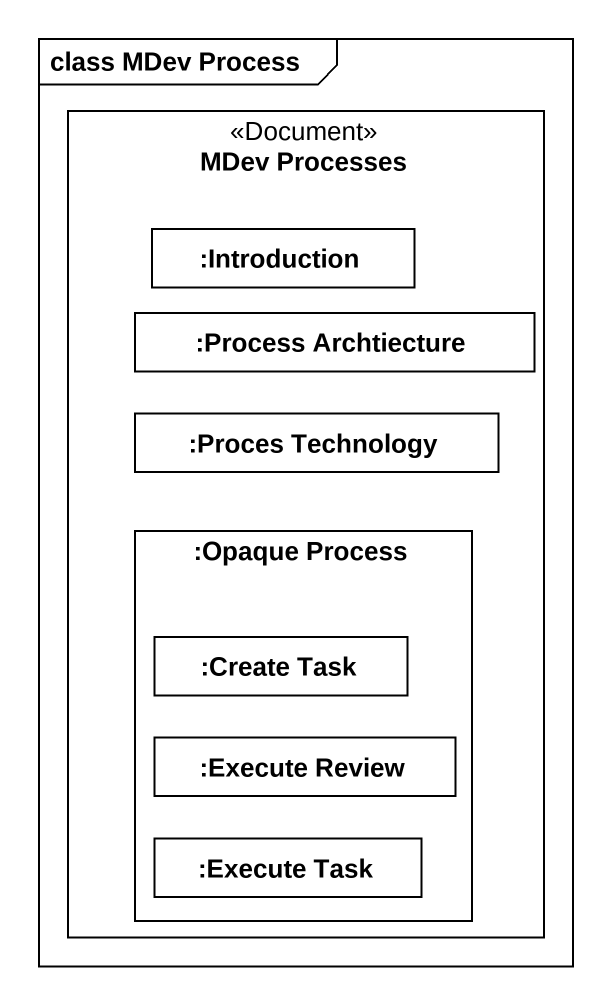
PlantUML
@startuml
mainframe class MDev Process
rectangle "MDev Processes" as MDev_Processes <<Document>> {
  rectangle ":Introduction" as Introduction
  rectangle ":Process Archtiecture" as Process_Archtiecture
  rectangle ":Proces Technology" as Proces_Technology
  rectangle ":Opaque Process" as Opaque_Process {
    rectangle ":Create Task" as Create_Task
    rectangle ":Execute Review" as Execute_Review
    rectangle ":Execute Task" as Execute_Task
  }
}
@enduml
